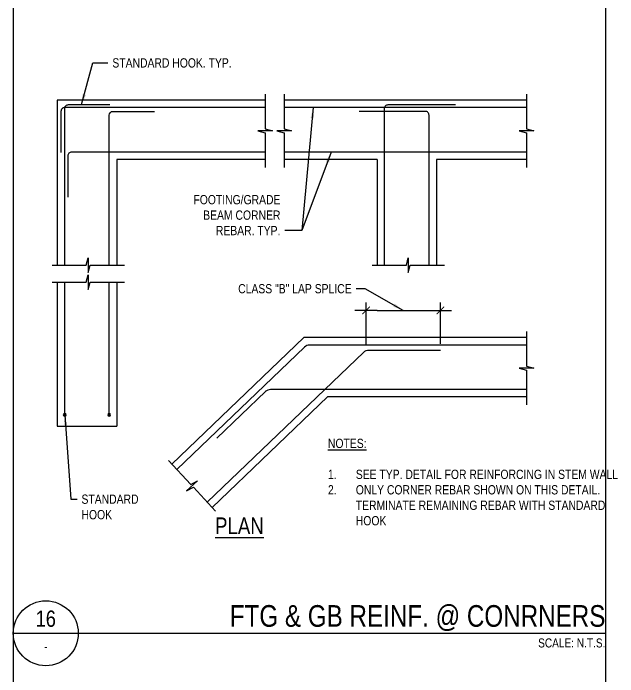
# Model space of a CAD drawing. Header units: millimetres. Extents: x 1990 to 90214, y -16050 to 57150.
# Drawn here: x 73550 to 90214, y 2552 to 20852 of the extents above; entities that cross this region are included whole.
import ezdxf
from ezdxf.enums import TextEntityAlignment as Align

# ---------------------------------------------------------------- set-up
doc = ezdxf.new("R2010")
doc.units = ezdxf.units.MM
doc.layers.add('NPLT-JLA', color=193, linetype='Continuous', plot=False)
for name, color, linetype in [('S-G-BREK', 2, 'Continuous'), ('S-G-DIMS', 1, 'Continuous'), ('S-G-LEDR', 2, 'Continuous'), ('S-G-MEDM', 3, 'Continuous'), ('S-G-RBAR', 7, 'Continuous'), ('S-G-STTL', 4, 'Continuous'), ('S-G-TEXT', 3, 'Continuous'), ('S-G-THCK', 6, 'Continuous'), ('S-G-TITL', 7, 'Continuous'), ('S-G-TITLREF', 4, 'Continuous')]:
    doc.layers.add(name, color=color, linetype=linetype)
doc.styles.add('ARIAL', font='arial.ttf', dxfattribs={"width": 0.8})
doc.dimstyles.new('ARIALDIMS', dxfattribs={"dimscale": 12, "dimtxt": 20, "dimasz": 19.5, "dimexe": 2.25, "dimexo": 1.75, "dimgap": 10, "dimtad": 1, "dimzin": 3, "dimdsep": 46, "dimtxsty": 'ARIAL', "dimblk1": 'nyatick', "dimblk2": 'nyatick', "dimsah": 1, "dimcen": 2.25, "dimclrd": 1, "dimclre": 1, "dimclrt": 2, "dimadec": 0, "dimazin": 0, "dimtfac": 1, "dimtmove": 0, "dimatfit": 3, "dimfxl": 1, "dimfrac": 2, "dimtolj": 1, "dimtzin": 0, "dimarcsym": 0})

# ---------------------------------------------------------------- blocks, each defined once
blk = doc.blocks.new('nyatick')
at = {"layer": 'S-G-DIMS'}
blk.add_line((-1.005, 0), (1.005, 0), dxfattribs=at)
at = {"layer": 'S-G-DIMS', "const_width": 0.08}
blk.add_lwpolyline([(0.34, 0.34), (-0.34, -0.34)], dxfattribs=at)
blk = doc.blocks.new('A$C18c24298')
at = {"layer": 'S-G-BREK'}
for points in [[(-7003, -1098), (-7003, -1864), (-6839, -1907), (-7167, -1907), (-7003, -1951), (-7003, -2717)], [(-6584, -1098), (-6584, -1864), (-6421, -1907), (-6748, -1907), (-6584, -1951), (-6584, -2717)], [(-1241, -1098), (-1241, -1864), (-1077, -1907), (-1405, -1907), (-1241, -1951), (-1241, -2717)], [(-11701, -4872), (-10949, -4872), (-10905, -4708), (-10905, -5035), (-10861, -4872), (-10109, -4872)], [(-4643, -4872), (-3890, -4872), (-3847, -4708), (-3847, -5035), (-3803, -4872), (-3051, -4872)], [(-11701, -5248), (-10949, -5248), (-10905, -5084), (-10905, -5411), (-10861, -5248), (-10109, -5248)], [(-1241, -6336), (-1241, -7102), (-1077, -7146), (-1405, -7146), (-1241, -7190), (-1241, -7955)], [(-9135, -9184), (-8646, -9709), (-8497, -9629), (-8736, -9852), (-8587, -9773), (-8098, -10298)]]:
    blk.add_lwpolyline(points, dxfattribs=at)
at = {"layer": 'S-G-DIMS', "color": 1}
for p, q in [((-4778, -6618), (-4778, -5694)), ((-3139, -6607), (-3139, -5694)), ((-4532, -5871), (-3385, -5871))]:
    blk.add_line(p, q, dxfattribs=at)
at = {"layer": 'S-G-MEDM'}
for p, q in [((-7015, -1232), (-11589, -1232)), ((-11589, -1232), (-11589, -4872)), ((-1236, -1232), (-6565, -1232)), ((-7015, -2542), (-10279, -2542)), ((-10279, -2542), (-10279, -4872)), ((-4536, -2542), (-6565, -2542)), ((-4536, -2542), (-4536, -4862)), ((-3226, -2542), (-3226, -4862)), ((-1236, -2542), (-3226, -2542)), ((-11589, -5248), (-11589, -8423)), ((-10279, -5248), (-10279, -8423)), ((-6153, -6470), (-9063, -9261)), ((-1236, -6470), (-6153, -6470)), ((-5626, -7780), (-8171, -10220)), ((-1241, -7780), (-5626, -7780)), ((-11589, -8423), (-10279, -8423))]:
    blk.add_line(p, q, dxfattribs=at)
at = {"layer": 'S-G-RBAR'}
for points in [[(-11456, -8173, 1), (-11395, -8173, 1), (-11456, -8173, 1), (-11405, -8173, 1), (-11446, -8173, 1), (-11415, -8173, 1), (-11435, -8173, 1), (-11425, -8173)], [(-10473, -8173, 1), (-10412, -8173, 1), (-10473, -8173, 1), (-10422, -8173, 1), (-10463, -8173, 1), (-10432, -8173, 1), (-10453, -8173, 1), (-10442, -8173)]]:
    blk.add_lwpolyline(points, format="xyb", dxfattribs=at)
at = {"layer": 'S-G-THCK'}
for p, q in [((-7000, -7662), (-8071, -8689)), ((-1241, -7617), (-6887, -7617))]:
    blk.add_line(p, q, dxfattribs=at)
for points in [[(-7003, -1396), (-11425, -1396, 0.414214), (-11507, -1478), (-11507, -2388)], [(-11425, -4872), (-11425, -1412, -0.414214), (-11343, -1330), (-10427, -1330)], [(-4373, -4872), (-4373, -1412, -0.414214), (-4291, -1330), (-2804, -1330)], [(-10442, -4872), (-10442, -1560, -0.414214), (-10361, -1478), (-9444, -1478)], [(-3390, -4872), (-3390, -1560, 0.414214), (-3472, -1478), (-4929, -1478)], [(-7003, -2378), (-11273, -2378, 0.414214), (-11355, -2460), (-11355, -3371)], [(-1241, -6634), (-6022, -6634, 0.193468), (-6135, -6679), (-8952, -9380)], [(-8282, -10100), (-4830, -6790, -0.193468), (-4717, -6744), (-3139, -6744)]]:
    blk.add_lwpolyline(points, format="xyb", dxfattribs=at)
for points in [[(-1241, -1396), (-6584, -1396)], [(-1241, -2378), (-6584, -2378)], [(-11425, -8173), (-11425, -5248)], [(-10442, -8173), (-10442, -5248)]]:
    blk.add_lwpolyline(points, dxfattribs=at)
blk.add_arc((-6887, -7780), 164, 90, 133.7986, dxfattribs=at)
at = {"layer": 'S-G-DIMS', "color": 1, "xscale": 245.6896551724118, "yscale": 245.6896551724118, "zscale": 245.6896551724118, "rotation": 180}
blk.add_blockref('nyatick', (-4778, -5871), dxfattribs=at)
at = {"layer": 'S-G-DIMS', "color": 1, "xscale": 245.6896551724118, "yscale": 245.6896551724118, "zscale": 245.6896551724118}
blk.add_blockref('nyatick', (-3139, -5871), dxfattribs=at)
at = {"layer": 'S-G-LEDR', "color": 3, "char_height": 204.74, "style": 'ARIAL'}
for s, insert, width, attachment_point in [('STANDARD HOOK. TYP.', (-10374, -306), 4683.79, 1), ('FOOTING/GRADE BEAM CORNER REBAR. TYP.', (-6667, -4211), 2520.72, 9), ('CLASS "B" LAP SPLICE', (-5097, -5496), 3496.1, 9), ('{\\LNOTES:\\P}\\P\\pxi-3,l3,t3;1.^ISEE TYP. DETAIL FOR REINFORCING IN STEM WALL\\P2.^IONLY CORNER REBAR SHOWN ON THIS DETAIL. TERMINATE REMAINING REBAR WITH STANDARD HOOK ', (-5619, -8702), 6314, 1), ('STANDARD HOOK', (-11055, -9933), 1655.25, 1)]:
    blk.add_mtext(s, dxfattribs=dict(at, insert=insert, width=width, attachment_point=attachment_point))
at = {"layer": 'S-G-STTL', "style": 'ARIAL', "width": 0.8}
blk.add_text('%%UPLAN', height=368.5, dxfattribs=at).set_placement((-8110, -10807))
at = {"layer": 'S-G-LEDR', "annotation_type": 0, "has_hookline": 1}
for points, hookline_direction in [([(-11054, -1330), (-10803, -408), (-10472, -408)], 0), ([(-5547, -2378), (-6192, -4109), (-6569, -4109)], 1), ([(-3958, -5871), (-4801, -5393), (-4998, -5393)], 1), ([(-11425, -8173), (-11288, -10035), (-11154, -10035)], 0)]:
    blk.add_leader(points, dimstyle='ARIALDIMS', override={"dimgap": 0.05, "dimtad": 0}, dxfattribs=dict(at, hookline_direction=hookline_direction))
at = {"layer": 'S-G-LEDR'}
blk.add_leader([(-5945, -1396), (-6192, -4109)], dimstyle='ARIALDIMS', override={"dimgap": 0.05, "dimtad": 0}, dxfattribs=at)

msp = doc.modelspace()

# ---------------------------------------------------------------- linework, layer by layer
at = {"layer": 'NPLT-JLA'}
for p, q in [((73550, 57150), (73550, -16050)), ((89875, 57150), (89875, -16050))]:
    msp.add_line(p, q, dxfattribs=at)
at = {"layer": 'S-G-TITLREF'}
msp.add_line((73550, 3750), (89875, 3750), dxfattribs=at)
msp.add_circle((74445.884, 3750), 895.884, dxfattribs=at)

# ---------------------------------------------------------------- block references
at = {"layer": 'S-G-MEDM', "xscale": 1.25, "yscale": 1.25, "zscale": 1.25}
msp.add_blockref('A$C18c24298', (89249.378, 19993.581), dxfattribs=at)

# ---------------------------------------------------------------- texts
at = {"layer": 'S-G-TEXT', "color": 7, "insert": (89875, 3608.08), "char_height": 248.85672, "width": 1863.91779, "attachment_point": 3, "style": 'ARIAL'}
msp.add_mtext('\\W0.8000;SCALE: N.T.S.', dxfattribs=at)
at = {"layer": 'S-G-TITL', "insert": (89875, 4527.396), "char_height": 597.2561, "width": 14259.2115, "attachment_point": 3, "style": 'ARIAL'}
msp.add_mtext('FTG & GB REINF. @ CONRNERS', dxfattribs=at)
at = {"layer": 'S-G-TITLREF', "style": 'ARIAL', "width": 0.8}
for s, height, p in [('16', 447.9421, (74445.884, 4153.472)), ('-', 248.857, (74445.884, 3387.733))]:
    msp.add_text(s, height=height, dxfattribs=at).set_placement(p, align=Align.MIDDLE)

doc.saveas('drawing.dxf')
